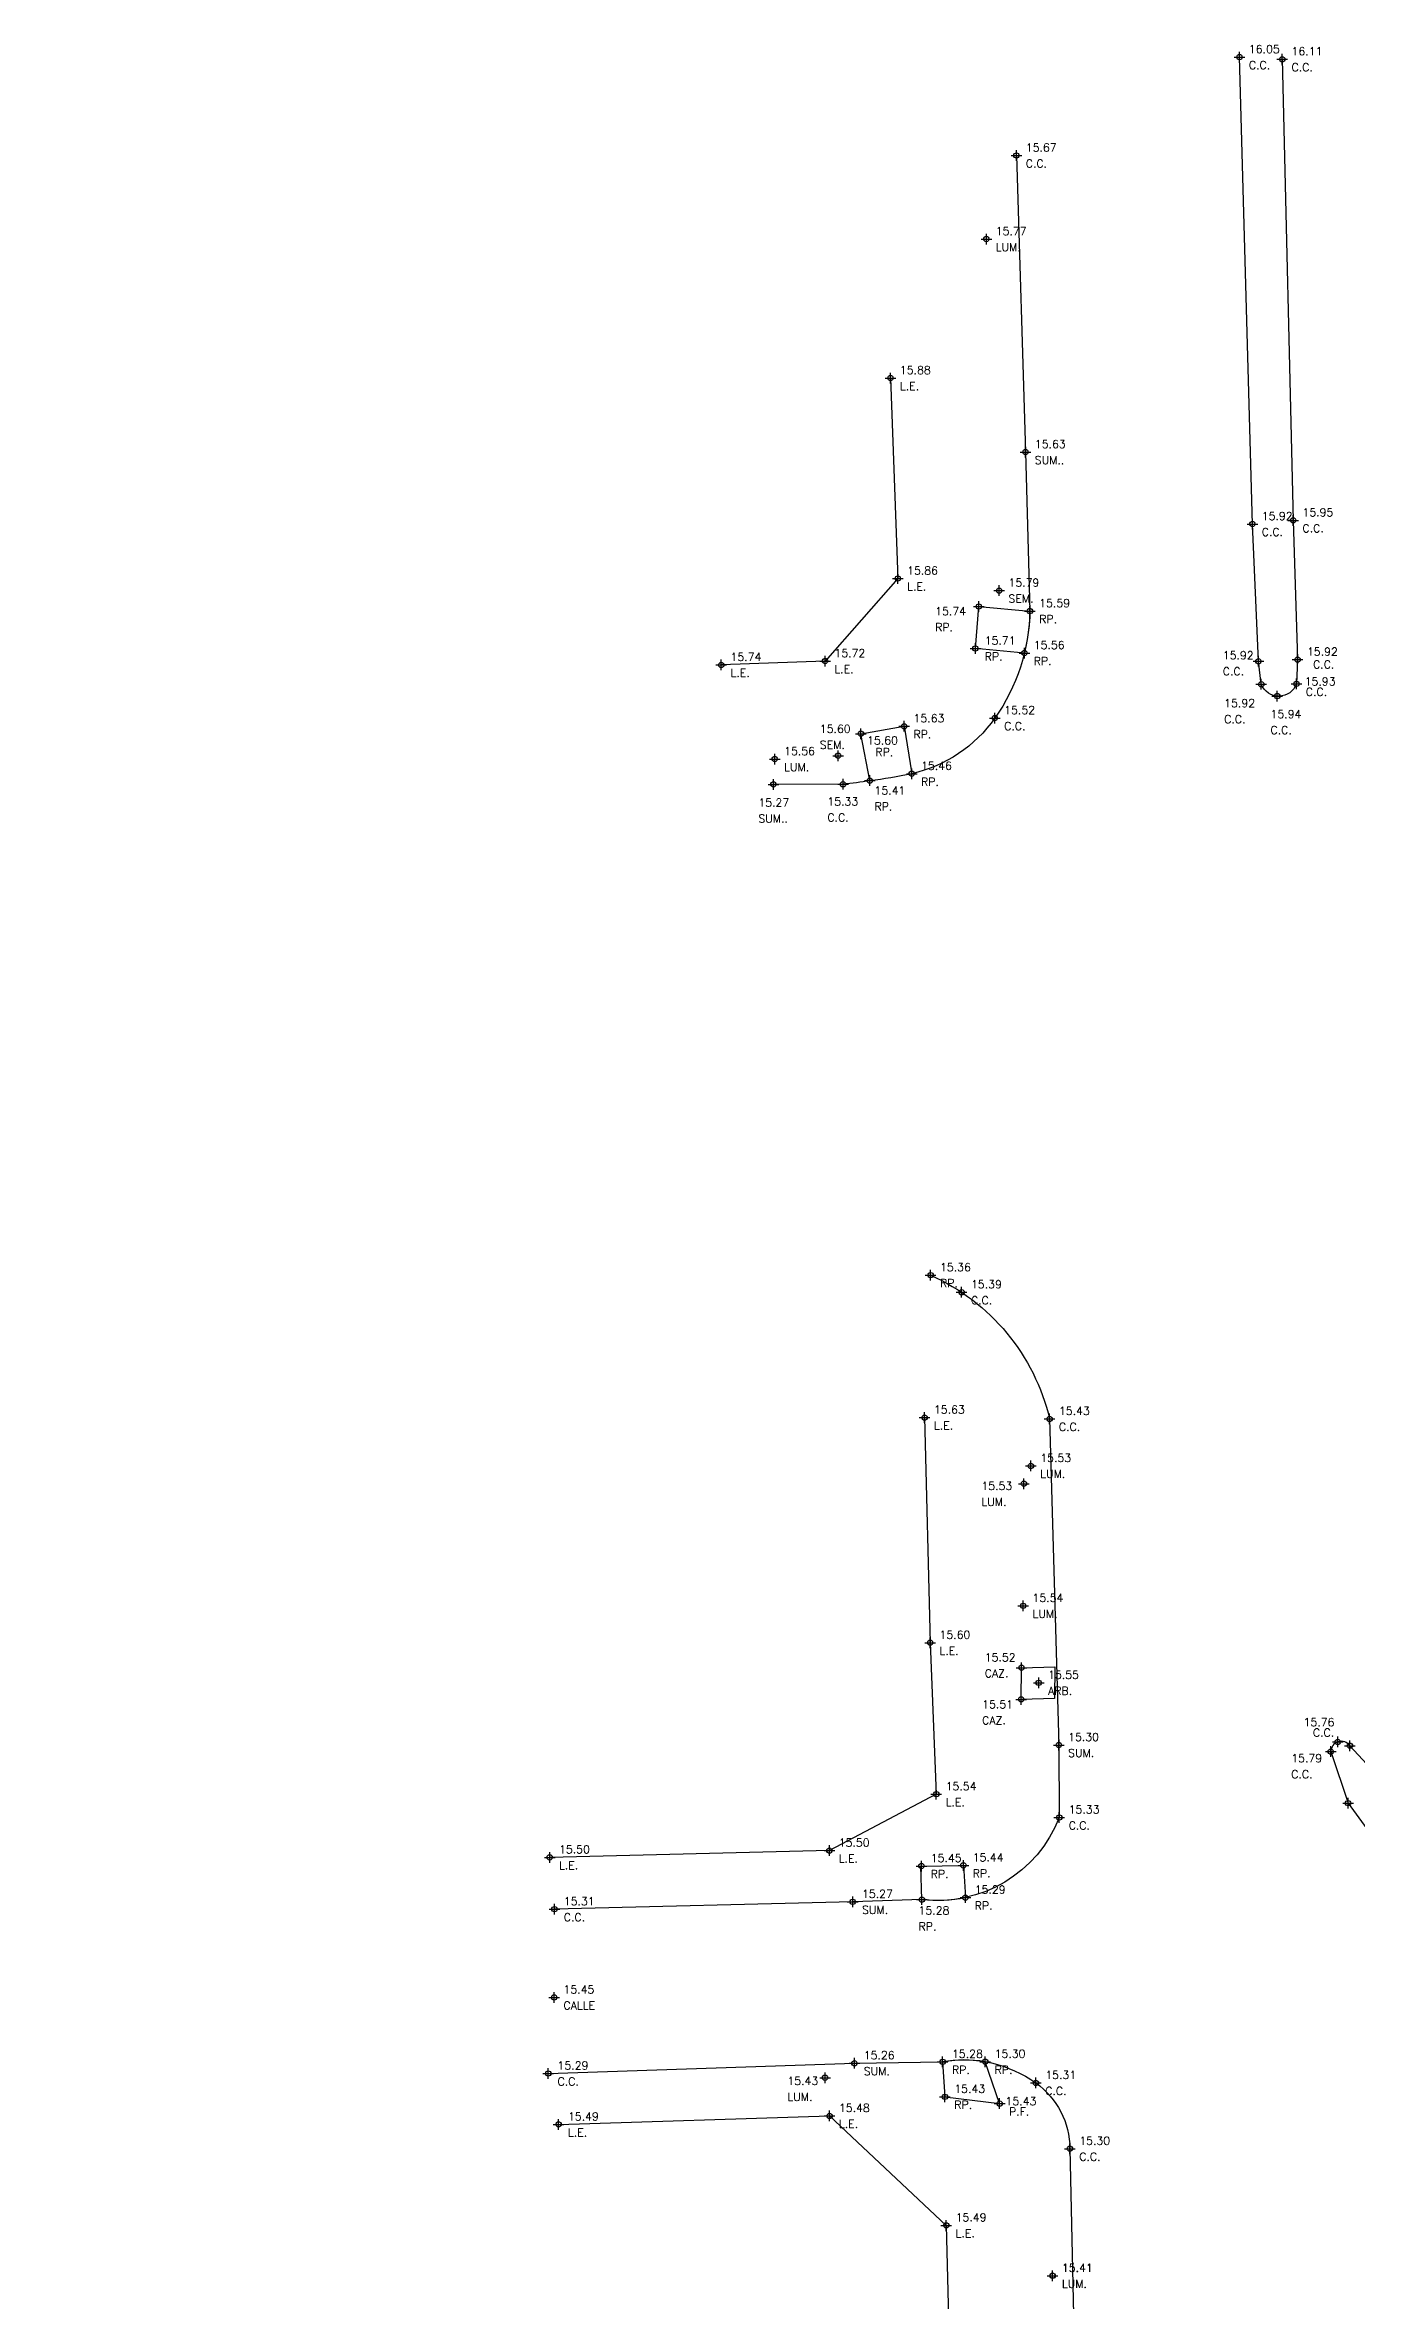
# Model space of a CAD drawing. Header units: metres. Extents: x 27389 to 27997, y 69801 to 70692.
# Drawn here: x 27389.6 to 27438.7, y 70208.7 to 70293.3 of the extents above; entities that cross this region are included whole.
import ezdxf

# ---------------------------------------------------------------- set-up
doc = ezdxf.new("R2010")
doc.units = ezdxf.units.M
for name, color, linetype in [('C.C.', 1, 'Continuous'), ('CAZ.', 3, 'Continuous'), ('L.E.', 130, 'Continuous'), ('RAMPAS', 5, 'Continuous'), ('VER.', 2, 'Continuous')]:
    doc.layers.add(name, color=color, linetype=linetype)
doc.styles.get("Standard").update_dxf_attribs({"font": 'simplex.shx'})

# ---------------------------------------------------------------- blocks, each defined once
blk = doc.blocks.new('*U5')
at = {"color": 0, "linetype": 'ByBlock', "lineweight": -2, "transparency": 16777216}
for p, q in [((-1, 0), (1, 0)), ((0, -1), (0, 1))]:
    blk.add_line(p, q, dxfattribs=at)
blk.add_circle((0, 0), 0.5, dxfattribs=at)

msp = doc.modelspace()

# ---------------------------------------------------------------- linework, layer by layer
at = {"layer": 'C.C.', "flags": 128}
for points in [[(27435.938, 70292.781), (27436.347, 70275.49), (27436.515, 70270.267), (27436.473, 70269.36, -0.6875), (27435.154, 70269.342), (27435.046, 70270.207), (27434.821, 70275.352), (27434.338, 70292.86)], [(27425.974, 70289.17), (27426.313, 70278.05), (27426.478, 70272.087, -0.149425), (27425.165, 70268.077, -0.185957), (27422.048, 70265.99, -0.029815), (27420.476, 70265.732, -0.021409), (27419.472, 70265.596), (27416.864, 70265.588)], [(27422.758, 70247.188, -0.233416), (27427.216, 70241.799), (27427.562, 70229.571), (27427.581, 70226.853, -0.34317), (27422.429, 70223.774), (27419.834, 70223.69), (27408.654, 70223.414)], [(27408.42, 70217.254), (27419.9, 70217.639), (27423.207, 70217.691, -0.201987), (27426.705, 70216.898, -0.24052), (27427.98, 70214.432), (27428.424, 70194.052), (27428.864, 70179.087), (27428.966, 70176.641), (27428.924, 70176.015), (27428.928, 70175.308, 0.280817), (27433.931, 70169.327, -0.017561), (27435.434, 70168.046, -0.080211), (27436.644, 70166.518, -0.246774), (27436.733, 70163.071, -0.327739), (27431.794, 70160.504), (27429.739, 70160.48), (27426.252, 70160.422), (27419.438, 70160.306), (27412.779, 70160.128), (27389.559, 70160.685)]]:
    msp.add_lwpolyline(points, format="xyb", dxfattribs=at)
msp.add_lwpolyline([(27440.249, 70224.866), (27440.249, 70224.866, 0.000124), (27452.264, 70211.309, 0.094422), (27459.848, 70209.356, -0.004175), (27462.428, 70209.349), (27464.055, 70209.331), (27464.031, 70209.957), (27462.515, 70210.063, -0.08542), (27454.164, 70212.606), (27438.477, 70229.544, 0.722524), (27437.758, 70229.323), (27438.408, 70227.391)], format="xyb", close=True, dxfattribs=at)
at = {"layer": 'CAZ.', "flags": 128}
msp.add_lwpolyline([(27426.15, 70231.28), (27426.165, 70232.467), (27427.414, 70232.502), (27427.399, 70231.315)], close=True, dxfattribs=at)
at = {"layer": 'L.E.', "flags": 128}
for points in [[(27421.253, 70280.825), (27421.526, 70273.309), (27418.801, 70270.213), (27414.906, 70270.067)], [(27422.53, 70241.847), (27422.739, 70233.404), (27422.97, 70227.726), (27418.961, 70225.613), (27408.475, 70225.358)], [(27408.81, 70215.345), (27418.968, 70215.663), (27423.344, 70211.559), (27423.936, 70187.83), (27424.433, 70168.087), (27420.289, 70163.748), (27393.37, 70163.121)]]:
    msp.add_lwpolyline(points, dxfattribs=at)
at = {"layer": 'RAMPAS', "flags": 128}
for points in [[(27426.273, 70270.516), (27424.433, 70270.684), (27424.564, 70272.259), (27426.478, 70272.087, -0.055046), (27426.273, 70270.516, -11.74396)], [(27420.476, 70265.732), (27420.144, 70267.489), (27421.765, 70267.769), (27422.048, 70265.99, -0.029815), (27420.476, 70265.732, -1.987935)]]:
    msp.add_lwpolyline(points, format="xyb", dxfattribs=at)
for points in [[(27422.429, 70223.774), (27422.388, 70225.033), (27423.983, 70225.058), (27424.06, 70223.848, -0.084106)], [(27423.207, 70217.691), (27423.294, 70216.38), (27425.345, 70216.126), (27424.805, 70217.694, 0.087119)]]:
    msp.add_lwpolyline(points, format="xyb", close=True, dxfattribs=at)

# ---------------------------------------------------------------- block references
at = {"layer": 'VER.', "color": 1, "xscale": 0.2, "yscale": 0.2, "zscale": 0.2}
for p in [(27434.338, 70292.86, 16.053), (27435.938, 70292.781, 16.106), (27425.974, 70289.17, 15.667), (27424.846, 70286.037, 15.772), (27421.253, 70280.825, 15.879), (27426.313, 70278.05, 15.631), (27434.821, 70275.352, 15.92), (27436.347, 70275.49, 15.95), (27421.526, 70273.309, 15.865), (27425.326, 70272.855, 15.786), (27424.564, 70272.259, 15.738), (27426.478, 70272.087, 15.587), (27414.906, 70270.067, 15.738), (27418.801, 70270.213, 15.716), (27424.433, 70270.684, 15.706), (27426.273, 70270.516, 15.559), (27435.046, 70270.207, 15.925), (27436.515, 70270.267, 15.922), (27435.154, 70269.342, 15.922), (27436.473, 70269.36, 15.928), (27435.751, 70268.9, 15.941), (27420.144, 70267.489, 15.601), (27421.765, 70267.769, 15.633), (27425.165, 70268.077, 15.524), (27419.286, 70266.663, 15.604), (27416.914, 70266.539, 15.559), (27422.048, 70265.99, 15.455), (27416.864, 70265.588, 15.269), (27419.472, 70265.596, 15.334), (27420.476, 70265.732, 15.413), (27422.758, 70247.188, 15.364), (27423.919, 70246.546, 15.387), (27422.53, 70241.847, 15.63), (27427.216, 70241.799, 15.426), (27426.517, 70240.036, 15.526), (27426.255, 70239.369, 15.527), (27426.227, 70234.79, 15.536), (27422.739, 70233.404, 15.595), (27426.165, 70232.467, 15.521), (27426.15, 70231.28, 15.506), (27426.811, 70231.903, 15.55), (27427.562, 70229.571, 15.304), (27438.019, 70229.687, 15.765), (27438.477, 70229.544, 15.792), (27437.758, 70229.323, 15.79), (27422.97, 70227.726, 15.538), (27427.581, 70226.853, 15.331), (27438.408, 70227.391, 15.778), (27408.475, 70225.358, 15.503), (27418.961, 70225.613, 15.497), (27422.411, 70225.033, 15.45), (27423.983, 70225.058, 15.439), (27419.834, 70223.69, 15.273), (27422.429, 70223.774, 15.279), (27424.06, 70223.848, 15.286), (27408.654, 70223.414, 15.307), (27408.643, 70220.105, 15.447), (27419.9, 70217.639, 15.263), (27423.207, 70217.691, 15.279), (27424.805, 70217.694, 15.305), (27408.42, 70217.254, 15.292), (27418.798, 70217.096, 15.431), (27426.705, 70216.898, 15.309), (27423.294, 70216.38, 15.426), (27425.345, 70216.126, 15.43), (27408.81, 70215.345, 15.487), (27418.968, 70215.663, 15.481), (27427.98, 70214.432, 15.298), (27423.344, 70211.559, 15.493), (27427.327, 70209.67, 15.41), (27427.331, 70209.666, 15.41)]:
    msp.add_blockref('*U5', p, dxfattribs=at)

# ---------------------------------------------------------------- texts
at = {"layer": 'VER.', "color": 1, "char_height": 0.3, "attachment_point": 7}
for s, insert in [('16.05', (27434.688, 70293.01, 16.053)), ('16.11', (27436.288, 70292.931, 16.106)), ('15.67', (27426.324, 70289.32, 15.667)), ('15.77', (27425.196, 70286.187, 15.772)), ('15.88', (27421.603, 70280.975, 15.879)), ('15.63', (27426.663, 70278.2, 15.631)), ('15.92', (27435.171, 70275.502, 15.92)), ('15.95', (27436.697, 70275.64, 15.95)), ('15.86', (27421.876, 70273.459, 15.865)), ('15.79', (27425.676, 70273.005, 15.786)), ('15.74', (27422.928, 70271.933, 15.738)), ('15.59', (27426.828, 70272.237, 15.587)), ('15.71', (27424.783, 70270.834, 15.706)), ('15.74', (27415.256, 70270.217, 15.738)), ('15.72', (27419.151, 70270.363, 15.716)), ('15.56', (27426.623, 70270.666, 15.559)), ('15.92', (27433.71, 70270.28, 15.925)), ('15.92', (27436.865, 70270.417, 15.922)), ('15.93', (27436.779, 70269.302, 15.928)), ('15.52', (27425.515, 70268.227, 15.524)), ('15.92', (27433.763, 70268.486, 15.922)), ('15.60', (27418.602, 70267.523, 15.604)), ('15.63', (27422.115, 70267.919, 15.633)), ('15.94', (27435.499, 70268.077, 15.941)), ('15.56', (27417.264, 70266.689, 15.559)), ('15.60', (27420.375, 70267.087, 15.601)), ('15.46', (27422.398, 70266.14, 15.455)), ('15.41', (27420.653, 70265.211, 15.413)), ('15.27', (27416.298, 70264.758, 15.269)), ('15.33', (27418.885, 70264.799, 15.334)), ('15.36', (27423.108, 70247.338, 15.364)), ('15.39', (27424.269, 70246.696, 15.387)), ('15.63', (27422.88, 70241.997, 15.63)), ('15.43', (27427.566, 70241.949, 15.426)), ('15.53', (27426.867, 70240.186, 15.526)), ('15.53', (27424.659, 70239.136, 15.527)), ('15.54', (27426.577, 70234.94, 15.536)), ('15.60', (27423.089, 70233.554, 15.595)), ('15.52', (27424.786, 70232.708, 15.521)), ('15.55', (27427.161, 70232.053, 15.55)), ('15.51', (27424.688, 70230.945, 15.506)), ('15.76', (27436.739, 70230.277, 15.765)), ('15.30', (27427.912, 70229.721, 15.304)), ('15.79', (27436.276, 70228.926, 15.79)), ('15.54', (27423.32, 70227.876, 15.538)), ('15.33', (27427.931, 70227.003, 15.331)), ('15.50', (27408.825, 70225.508, 15.503)), ('15.50', (27419.311, 70225.763, 15.497)), ('15.45', (27422.761, 70225.183, 15.45)), ('15.44', (27424.333, 70225.208, 15.439)), ('15.31', (27409.004, 70223.564, 15.307)), ('15.27', (27420.184, 70223.84, 15.273)), ('15.29', (27424.41, 70223.998, 15.286)), ('15.28', (27422.304, 70223.218, 15.279)), ('15.45', (27408.993, 70220.255, 15.447)), ('15.26', (27420.25, 70217.789, 15.263)), ('15.28', (27423.557, 70217.841, 15.279)), ('15.30', (27425.155, 70217.844, 15.305)), ('15.29', (27408.77, 70217.404, 15.292)), ('15.43', (27417.386, 70216.827, 15.431)), ('15.31', (27427.055, 70217.048, 15.309)), ('15.48', (27419.318, 70215.813, 15.481)), ('15.43', (27423.644, 70216.53, 15.426)), ('15.43', (27425.564, 70216.067, 15.43)), ('15.49', (27409.16, 70215.495, 15.487)), ('15.30', (27428.33, 70214.582, 15.298)), ('15.49', (27423.694, 70211.709, 15.493)), ('15.41', (27427.677, 70209.82, 15.41)), ('15.41', (27427.681, 70209.816, 15.41))]:
    msp.add_mtext(s, dxfattribs=dict(at, insert=insert))
at = {"layer": 'VER.', "color": 3, "char_height": 0.3, "attachment_point": 1}
for s, insert in [('C.C.', (27434.688, 70292.71, 16.053)), ('C.C.', (27436.288, 70292.631, 16.106)), ('C.C.', (27426.324, 70289.02, 15.667)), ('LUM.', (27425.196, 70285.887, 15.772)), ('L.E.', (27421.603, 70280.675, 15.879)), ('SUM..', (27426.663, 70277.9, 15.631)), ('C.C.', (27436.697, 70275.34, 15.95)), ('C.C.', (27435.171, 70275.202, 15.92)), ('L.E.', (27421.876, 70273.159, 15.865)), ('SEM.', (27425.676, 70272.705, 15.786)), ('RP.', (27426.828, 70271.937, 15.587)), ('RP.', (27422.928, 70271.633, 15.738)), ('RP.', (27424.783, 70270.534, 15.706)), ('RP.', (27426.623, 70270.366, 15.559)), ('C.C.', (27437.095, 70270.237, 15.922)), ('L.E.', (27415.256, 70269.917, 15.738)), ('L.E.', (27419.151, 70270.063, 15.716)), ('C.C.', (27433.71, 70269.98, 15.925)), ('C.C.', (27436.823, 70269.21, 15.928)), ('C.C.', (27425.515, 70267.927, 15.524)), ('C.C.', (27433.763, 70268.186, 15.922)), ('C.C.', (27435.499, 70267.777, 15.941)), ('SEM.', (27418.602, 70267.223, 15.604)), ('RP.', (27420.689, 70266.95, 15.601)), ('RP.', (27422.115, 70267.619, 15.633)), ('LUM.', (27417.264, 70266.389, 15.559)), ('RP.', (27422.398, 70265.84, 15.455)), ('SUM..', (27416.298, 70264.458, 15.269)), ('C.C.', (27418.885, 70264.499, 15.334)), ('RP.', (27420.653, 70264.911, 15.413)), ('RP.', (27423.108, 70247.038, 15.364)), ('C.C.', (27424.269, 70246.396, 15.387)), ('L.E.', (27422.88, 70241.697, 15.63)), ('C.C.', (27427.566, 70241.649, 15.426)), ('LUM.', (27426.867, 70239.886, 15.526)), ('LUM.', (27424.659, 70238.836, 15.527)), ('LUM.', (27426.577, 70234.64, 15.536)), ('L.E.', (27423.089, 70233.254, 15.595)), ('CAZ.', (27424.786, 70232.408, 15.521)), ('ARB.', (27427.161, 70231.753, 15.55)), ('CAZ.', (27424.688, 70230.645, 15.506)), ('C.C.', (27437.09, 70230.185, 15.765)), ('SUM.', (27427.912, 70229.421, 15.304)), ('C.C.', (27436.276, 70228.626, 15.79)), ('L.E.', (27423.32, 70227.576, 15.538)), ('C.C.', (27427.931, 70226.703, 15.331)), ('L.E.', (27419.311, 70225.463, 15.497)), ('L.E.', (27408.825, 70225.208, 15.503)), ('RP.', (27422.761, 70224.883, 15.45)), ('RP.', (27424.333, 70224.908, 15.439)), ('RP.', (27424.41, 70223.698, 15.286)), ('C.C.', (27409.004, 70223.264, 15.307)), ('SUM.', (27420.184, 70223.54, 15.273)), ('RP.', (27422.304, 70222.918, 15.279)), ('CALLE', (27408.993, 70219.955, 15.447)), ('C.C.', (27408.77, 70217.104, 15.292)), ('SUM.', (27420.25, 70217.489, 15.263)), ('RP.', (27423.557, 70217.541, 15.279)), ('RP.', (27425.155, 70217.544, 15.305)), ('LUM.', (27417.386, 70216.527, 15.431)), ('RP.', (27423.644, 70216.23, 15.426)), ('C.C.', (27427.055, 70216.748, 15.309)), ('L.E.', (27419.318, 70215.513, 15.481)), ('P.F.', (27425.695, 70215.976, 15.43)), ('L.E.', (27409.16, 70215.195, 15.487)), ('C.C.', (27428.33, 70214.282, 15.298)), ('L.E.', (27423.694, 70211.409, 15.493)), ('LUM.', (27427.677, 70209.52, 15.41)), ('LUM.', (27427.681, 70209.516, 15.41))]:
    msp.add_mtext(s, dxfattribs=dict(at, insert=insert))

doc.saveas('drawing.dxf')
